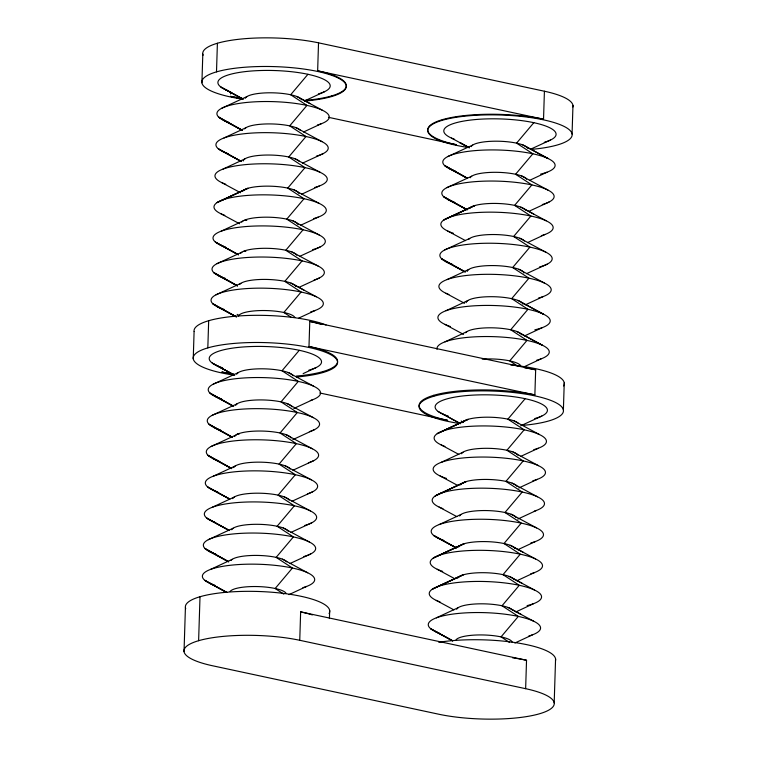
<?xml version="1.0" encoding="UTF-8"?>
<svg xmlns="http://www.w3.org/2000/svg" width="757" height="757" viewBox="0 0 757 757"><rect width="100%" height="100%" fill="white"/><g stroke="black" fill="none" stroke-linecap="round" stroke-linejoin="round"><path stroke-width="1.14" d="M184.036 651.588L185.418 607.616M193.243 358.761L194.095 331.604M201.911 82.759L202.81 54.135M525.642 688.681L299.753 640.29L300.643 611.874L526.531 660.265L525.642 688.681A72.218 17.591 1.8 0 1 539.599 713.747A72.218 17.591 1.8 0 1 438.473 714.163L212.585 665.772A72.218 17.591 1.8 0 1 198.618 640.696L200.009 596.724M207.825 347.879L208.677 320.722M216.502 71.877L217.401 43.253M230.554 93.991L230.63 91.663M296.403 376.059A72.218 17.591 1.8 0 0 308.988 346.507L309.774 321.441L535.663 369.832L534.868 394.899A72.218 17.591 1.8 0 0 433.742 395.315L433.714 396.28M305.062 100.397A72.218 17.591 1.8 0 0 317.647 70.836L318.527 42.837A72.218 17.591 1.8 0 0 239.628 39.184A72.218 17.591 1.8 0 0 203.113 55.214M322.917 372.539L322.946 371.573M331.594 96.536L331.613 95.912M329.418 618.564L329.683 610.502M442.381 120.268L442.41 119.644A72.218 17.591 1.8 0 1 543.535 119.228L544.415 91.228L318.527 42.837M554.19 702.865L555.572 658.893M563.388 410.048L564.239 382.891M572.065 134.046L572.964 105.412M307.938 74.29L290.679 94.757L306.964 105.412L289.704 125.87L305.989 136.525L288.72 156.992L305.005 167.638L287.745 188.105L304.03 198.713L286.771 219.142L303.055 229.787L285.796 250.255L302.081 260.91L284.812 281.367L301.097 292.022L283.837 312.49L291.502 317.495M299.27 350.302L282.001 370.76L298.286 381.414L281.027 401.882L297.312 412.527L280.052 432.995L296.337 443.649L279.068 464.107L295.353 474.724L278.093 495.144L294.378 505.799L277.119 526.257L293.404 536.912L276.144 557.379L292.429 568.024L275.16 588.492L283.78 594.131M533.827 122.681L516.567 143.149L532.852 153.803L515.583 174.261L531.878 184.916L514.609 205.384L530.894 216.029L513.634 236.496L529.919 247.113L512.659 267.533L528.944 278.188L511.675 298.646L527.96 309.301L510.701 329.759L526.986 340.413L509.726 360.881L517.391 365.896M525.159 398.693L507.89 419.151L524.175 429.806L506.916 450.273L523.201 460.928L505.931 481.386L522.226 492.041L504.957 512.498L521.242 523.115L503.982 543.535L520.267 554.19L503.008 574.648L519.293 585.303L502.023 605.77L518.318 616.425L501.049 636.883L509.669 642.523M224.034 137.935L245.788 127.819M223.06 169.048L244.804 158.932M221.101 231.207L242.855 221.082M319.17 186.052L301.589 194.275M547.008 172.218L529.427 180.431M446.99 279.598L468.744 269.483M446.015 310.711L467.76 300.595M445.031 341.823L466.785 331.708M542.126 327.715L524.544 335.928M212.424 507.209L234.178 497.094M541.141 358.827L524.601 366.577M210.474 569.444L232.229 559.319M441.246 462.338L463 452.222M537.356 479.332L518.734 488.028M436.363 617.835L458.108 607.72M533.448 603.717L515.867 611.94M213.408 476.134L235.153 466.057M439.297 524.525L461.041 514.448M535.398 541.529L517.826 549.714M243.83 190.054L217.098 202.573L248.012 188.266L222.085 200.132M470.693 207.323L443.952 219.89L474.876 205.544L448.939 217.448M463.975 421.1L437.234 433.666L468.157 419.321L442.22 431.216M462.016 483.335L435.284 495.892L466.208 481.547L440.271 493.45M460.067 545.485L433.326 558.041L464.249 543.696L438.312 555.6M459.092 576.597L432.351 589.164L463.275 574.818L437.338 586.713M324.554 91.673L304.522 100.927M303.51 132.011L321.119 123.817M298.684 318.139L315.262 310.436M527.449 242.637L545.059 234.443M303.141 373.608L315.887 367.684M293.801 408.496L312.452 399.828M525.49 304.787L543.1 296.593M541.766 416.076L520.693 425.794M520.731 456.405L538.341 448.22M288.975 594.633L306.585 586.438M517.741 519.122L536.382 510.455M516.823 580.789L534.423 572.604M514.864 643.024L532.474 634.83M300.586 225.283L318.186 217.127M221.886 108.175L246.763 96.707M302.535 163.143L323.267 153.576M447.775 156.567L472.652 145.098M217.004 263.673L241.88 252.204M446.8 187.689L471.668 176.211M530.449 149.28L550.443 140.064M216.019 294.795L240.896 283.317M299.611 256.405L320.334 246.848M298.627 287.528L319.359 277.961M528.424 211.534L549.156 201.968M213.219 384.187L238.086 372.709M212.234 415.3L237.111 403.822M211.26 446.412L236.137 434.944M292.827 439.628L314.59 429.588M292.883 470.267L313.616 460.701M208.326 539.684L233.203 528.206M290.934 532.417L311.666 522.85M289.959 563.53L310.682 553.963M444.842 249.876L469.719 238.446M526.475 273.693L547.197 264.165M291.909 501.304L312.632 491.776M317.647 70.836L543.535 119.228M243.158 99.044L230.478 96.328A72.218 17.591 1.8 0 0 242.42 98.467M328.443 117.316L456.367 144.719A72.218 17.591 1.8 0 1 442.41 119.644M308.988 346.507L534.868 394.899M233.345 374.46L221.82 371.99A72.218 17.591 1.8 0 0 233.762 374.128M319.776 392.978L447.709 420.381A72.218 17.591 1.8 0 1 433.742 395.315M293.896 189.846L319.303 203.472M220.968 213.786L239.609 223.788M469.198 147.7L451.484 138.086M524.629 209.187L546.166 220.789M520.759 207.125L533.704 214.032M296.829 96.499L322.236 110.162M300.699 98.561L309.774 103.416M519.785 238.237L545.977 252.251M447.822 231.103L465.508 240.622M518.8 269.274L544.217 282.938M294.87 158.733L320.287 172.397M446.062 261.79L464.202 271.489M445.873 293.252L464.524 303.292M221.943 182.711L240.584 192.751M444.898 324.365L463.539 334.405M290.962 283.109L316.379 296.782M294.833 285.171L303.907 290.026M514.041 420.892L539.448 434.565M513.066 452.014L538.473 465.678M441.104 444.87L458.789 454.389M512.082 483.127L537.498 496.8M288.152 372.501L313.568 386.174M440.129 475.992L457.815 485.511M439.155 507.105L456.84 516.624M514.003 547.339L535.54 558.95M510.133 545.277L523.078 552.194M513.028 578.452L534.565 590.063M509.149 576.399L522.093 583.306M285.219 465.848L311.42 479.862M437.196 569.255L454.881 578.774M512.044 609.574L533.59 621.175M508.174 607.511L521.119 614.429M436.221 600.377L453.907 609.887M282.285 559.12L307.702 572.784M522.718 144.89L548.125 158.563L526.588 146.953M521.734 176.002L547.936 190.064M448.996 168.48L467.135 178.217M448.012 199.602L467.164 209.869M295.845 127.611L322.047 141.663M223.107 120.089L242.249 130.365M517.826 300.387L543.242 314.06L521.696 302.45M222.918 151.589L240.196 160.881M516.851 331.509L542.258 345.173L520.721 333.563M292.921 220.883L319.123 234.935M291.937 251.996L318.139 266.048M219.984 244.861L238.285 254.702M218.215 275.586L237.367 285.862M217.24 306.708L235.38 316.435M511.107 514.24L536.514 527.875M287.177 403.623L313.379 417.675M214.43 396.1L232.569 405.828M286.193 434.736L312.395 448.787M438.18 538.18L456.471 547.992M213.455 427.213L231.595 436.94M212.48 458.326L231.623 468.602M284.244 496.885L310.446 510.937M212.291 489.788L229.57 499.052M283.269 527.998L309.471 542.059M435.247 631.489L452.525 640.782M211.317 520.863L228.595 530.155M209.547 551.598L228.69 561.864M209.358 583.098L226.636 592.39M468.99 147.549L459.764 142.571L469.406 147.795M225.595 89.695L243.082 99.139M442.817 414.088L460.294 423.542M216.928 365.697L233.383 374.592M242.202 98.637L220.997 87.121L242.344 98.751M438.208 411.515L460.578 423.702M233.535 374.649L212.32 363.123L234.689 375.311M241.095 161.288L218.357 148.817L241.445 161.534M238.162 254.56L215.423 242.089L238.512 254.806M456.357 547.85L433.619 535.407L455.705 547.538M229.437 498.891L207.73 487.016L229.816 499.147M452.383 640.621L430.686 628.717L452.771 640.886M229.494 530.562L206.756 518.091L228.841 530.26M226.504 592.229L204.797 580.326L226.882 592.494M465.11 271.829L441.615 258.79L465.3 272.018M467.022 177.99L444.548 165.48L467.201 178.169M467.069 209.67L443.564 196.602L466.227 209.282M242.155 130.166L218.659 117.089L242.344 130.355M237.272 285.663L213.767 272.586L237.461 285.853M236.288 316.776L212.793 303.708L236.477 316.965M232.456 405.601L209.982 393.101L233.676 406.358M232.503 437.291L209.008 424.213L231.661 436.893M231.528 468.403L208.033 455.326L231.718 468.592M228.595 561.666L205.1 548.598L227.753 561.278M461.193 421.024L463.104 422.274M237.14 314.354L239.051 315.603M242.401 99.091A72.218 17.591 1.8 0 1 217.827 71.499A72.218 17.591 1.8 0 1 330.705 74.971A72.218 17.591 1.8 0 1 305.043 101.022M194.057 331.358A72.218 17.591 1.8 0 1 244.246 315.631A72.218 17.591 1.8 0 1 326.049 324.971M233.733 375.094A72.218 17.591 1.8 0 1 209.15 347.51A72.218 17.591 1.8 0 1 322.028 350.983A72.218 17.591 1.8 0 1 296.375 377.024M309.774 321.441A72.218 17.591 1.8 0 1 321.488 324.507M458.647 423.343A72.218 17.591 1.8 0 1 435.493 395.779A72.218 17.591 1.8 0 1 548.144 399.45A72.218 17.591 1.8 0 1 522.264 425.415M510.738 364.988A72.218 17.591 1.8 0 1 563.624 385.956M524.686 367.836A72.218 17.591 1.8 0 1 535.663 369.832M300.643 611.874A72.218 17.591 1.8 0 1 312.357 614.93M512.631 657.842A72.218 17.591 1.8 0 1 526.531 660.265M238.493 315.962A28.378 6.908 1.8 0 1 266.445 310.569A28.378 6.908 1.8 0 1 294.87 317.505M224.384 309.528A56.169 13.683 1.8 0 1 228.349 290.906A56.169 13.683 1.8 0 1 305.289 293.006A56.169 13.683 1.8 0 1 310.692 311.875M239.751 284.358A28.378 6.908 1.8 0 1 268.461 279.484A28.378 6.908 1.8 0 1 295.855 286.392M225.359 278.406A56.169 13.683 1.8 0 1 228.349 259.992A56.169 13.683 1.8 0 1 304.219 261.383A56.169 13.683 1.8 0 1 314.146 280.043M240.735 253.245A28.378 6.908 1.8 0 1 269.435 248.372A28.378 6.908 1.8 0 1 296.829 255.27M225.472 247.009A56.169 13.683 1.8 0 1 230.97 228.538A56.169 13.683 1.8 0 1 307.579 230.857A56.169 13.683 1.8 0 1 312.65 249.649M245.807 251.466A56.169 13.683 1.8 0 1 243.953 251.192M241.71 222.123A28.378 6.908 1.8 0 1 271.451 217.297A28.378 6.908 1.8 0 1 297.974 224.668M224.782 215.357A56.169 13.683 1.8 0 1 233.298 197.208A56.169 13.683 1.8 0 1 309.216 199.952A56.169 13.683 1.8 0 1 313.625 218.574M246.782 220.391A56.169 13.683 1.8 0 1 244.927 220.117M228.69 90.935A56.169 13.683 1.8 0 1 236.865 72.852A56.169 13.683 1.8 0 1 312.471 75.359A56.169 13.683 1.8 0 1 318.385 93.915M245.334 98.24A28.378 6.908 1.8 0 1 273.286 92.837A28.378 6.908 1.8 0 1 301.712 99.773M229.38 122.625A56.169 13.683 1.8 0 1 234.538 104.22A56.169 13.683 1.8 0 1 310.824 106.302A56.169 13.683 1.8 0 1 317.41 125.028M244.643 128.86A28.378 6.908 1.8 0 1 272.312 123.959A28.378 6.908 1.8 0 1 300.415 130.384M228.396 153.747A56.169 13.683 1.8 0 1 233.563 135.342A56.169 13.683 1.8 0 1 309.84 137.424A56.169 13.683 1.8 0 1 316.426 156.141M243.252 160.967A28.378 6.908 1.8 0 1 269.265 155.034A28.378 6.908 1.8 0 1 299.441 161.496M225.756 184.282A56.169 13.683 1.8 0 1 234.273 166.133A56.169 13.683 1.8 0 1 310.19 168.877A56.169 13.683 1.8 0 1 314.6 187.499M242.685 191.095A28.378 6.908 1.8 0 1 272.425 186.26A28.378 6.908 1.8 0 1 298.949 193.631M222.549 367.798A56.169 13.683 1.8 0 1 226.513 349.176A56.169 13.683 1.8 0 1 303.462 351.276A56.169 13.683 1.8 0 1 308.865 370.154M236.667 374.242A28.378 6.908 1.8 0 1 264.619 368.848A28.378 6.908 1.8 0 1 293.044 375.784M221.574 398.92A56.169 13.683 1.8 0 1 224.564 380.497A56.169 13.683 1.8 0 1 300.425 381.897A56.169 13.683 1.8 0 1 310.361 400.548M235.682 405.355A28.378 6.908 1.8 0 1 263.635 399.961A28.378 6.908 1.8 0 1 292.06 406.897M220.599 430.033A56.169 13.683 1.8 0 1 223.589 411.619A56.169 13.683 1.8 0 1 299.45 413.01A56.169 13.683 1.8 0 1 309.386 431.66M239.136 434.073A56.169 13.683 1.8 0 1 237.301 433.789M234.708 436.477A28.378 6.908 1.8 0 1 262.66 431.074A28.378 6.908 1.8 0 1 291.085 438.01M218.745 460.862A56.169 13.683 1.8 0 1 223.258 442.599A56.169 13.683 1.8 0 1 298.826 444.208A56.169 13.683 1.8 0 1 308.402 462.782M233.733 467.589A28.378 6.908 1.8 0 1 261.685 462.196A28.378 6.908 1.8 0 1 290.111 469.132M217.77 491.936A56.169 13.683 1.8 0 1 222.284 473.674A56.169 13.683 1.8 0 1 297.842 475.282A56.169 13.683 1.8 0 1 307.427 493.857M185.72 608.685A72.218 17.591 1.8 0 1 258.885 591.501A72.218 17.591 1.8 0 1 329.068 613.567M198.618 640.696A72.218 17.591 1.8 0 1 299.753 640.29M230.1 591.482A28.378 6.908 1.8 0 1 257.777 586.571A28.378 6.908 1.8 0 1 285.881 593.005M214.837 585.246A56.169 13.683 1.8 0 1 220.003 566.842A56.169 13.683 1.8 0 1 296.28 568.923A56.169 13.683 1.8 0 1 302.866 587.65M231.084 560.36A28.378 6.908 1.8 0 1 258.752 555.458A28.378 6.908 1.8 0 1 286.856 561.883M215.821 554.133A56.169 13.683 1.8 0 1 220.978 535.729A56.169 13.683 1.8 0 1 297.264 537.811A56.169 13.683 1.8 0 1 303.85 556.537M231.774 529.739A28.378 6.908 1.8 0 1 259.727 524.346A28.378 6.908 1.8 0 1 288.152 531.282M215.13 522.434A56.169 13.683 1.8 0 1 223.306 504.351A56.169 13.683 1.8 0 1 298.911 506.859A56.169 13.683 1.8 0 1 304.825 525.415M232.759 498.626A28.378 6.908 1.8 0 1 260.711 493.233A28.378 6.908 1.8 0 1 289.136 500.159M482.218 359.14A28.378 6.908 1.8 0 1 520.759 365.896M437.007 349.299A56.169 13.683 1.8 0 1 510.72 337.849A56.169 13.683 1.8 0 1 536.581 360.275M465.64 332.749A28.378 6.908 1.8 0 1 494.349 327.876A28.378 6.908 1.8 0 1 521.743 334.783M450.377 326.522A56.169 13.683 1.8 0 1 456.887 307.853A56.169 13.683 1.8 0 1 534.442 310.89A56.169 13.683 1.8 0 1 534.849 329.825M466.208 302.63A28.378 6.908 1.8 0 1 494.293 296.735A28.378 6.908 1.8 0 1 522.888 304.172M448.901 294.53A56.169 13.683 1.8 0 1 458.903 276.551A56.169 13.683 1.8 0 1 534.451 279.513A56.169 13.683 1.8 0 1 538.539 298.04M467.183 271.508A28.378 6.908 1.8 0 1 495.267 265.612A28.378 6.908 1.8 0 1 523.863 273.059M452.336 264.325A56.169 13.683 1.8 0 1 457.834 245.855A56.169 13.683 1.8 0 1 534.442 248.173A56.169 13.683 1.8 0 1 539.504 266.966M468.29 147.483A72.218 17.591 1.8 0 1 443.716 119.89A72.218 17.591 1.8 0 1 556.594 123.363A72.218 17.591 1.8 0 1 530.931 149.413M544.415 91.228A72.218 17.591 1.8 0 1 572.926 106.983M454.579 139.326A56.169 13.683 1.8 0 1 462.754 121.243A56.169 13.683 1.8 0 1 538.359 123.751A56.169 13.683 1.8 0 1 544.274 142.307M471.223 146.631A28.378 6.908 1.8 0 1 499.175 141.237A28.378 6.908 1.8 0 1 527.601 148.164M455.26 171.025A56.169 13.683 1.8 0 1 461.439 152.422A56.169 13.683 1.8 0 1 538.691 155.213A56.169 13.683 1.8 0 1 540.659 174.11M470.248 177.744A28.378 6.908 1.8 0 1 498.201 172.35A28.378 6.908 1.8 0 1 526.626 179.286M454.285 202.138A56.169 13.683 1.8 0 1 459.452 183.733A56.169 13.683 1.8 0 1 535.729 185.815A56.169 13.683 1.8 0 1 542.315 204.541M469.548 208.364A28.378 6.908 1.8 0 1 497.226 203.463A28.378 6.908 1.8 0 1 525.33 209.888M453.311 233.251A56.169 13.683 1.8 0 1 458.477 214.846A56.169 13.683 1.8 0 1 534.754 216.928A56.169 13.683 1.8 0 1 541.34 235.654M468.574 239.486A28.378 6.908 1.8 0 1 496.242 234.575A28.378 6.908 1.8 0 1 524.346 241.01M448.437 416.189A56.169 13.683 1.8 0 1 452.402 397.576A56.169 13.683 1.8 0 1 529.351 399.668A56.169 13.683 1.8 0 1 534.745 418.545M462.546 422.633A28.378 6.908 1.8 0 1 489.467 417.211A28.378 6.908 1.8 0 1 518.611 423.665M444.927 446.45A56.169 13.683 1.8 0 1 453.443 428.301A56.169 13.683 1.8 0 1 529.361 431.045A56.169 13.683 1.8 0 1 533.77 449.667M461.571 453.755A28.378 6.908 1.8 0 1 489.524 448.352A28.378 6.908 1.8 0 1 517.949 455.288M446.488 478.424A56.169 13.683 1.8 0 1 450.443 459.802A56.169 13.683 1.8 0 1 527.392 461.902A56.169 13.683 1.8 0 1 532.796 480.78M460.597 484.868A28.378 6.908 1.8 0 1 488.549 479.474A28.378 6.908 1.8 0 1 516.974 486.401M442.968 508.676A56.169 13.683 1.8 0 1 450.472 490.725A56.169 13.683 1.8 0 1 525.396 492.769A56.169 13.683 1.8 0 1 534.291 511.174M459.613 515.981A28.378 6.908 1.8 0 1 487.574 510.587A28.378 6.908 1.8 0 1 516 517.523M443.659 540.337A56.169 13.683 1.8 0 1 449.156 521.866A56.169 13.683 1.8 0 1 525.765 524.185A56.169 13.683 1.8 0 1 530.837 542.968M438.786 642.296A72.218 17.591 1.8 0 1 517.012 642.863A72.218 17.591 1.8 0 1 555.477 660.7M455.988 639.873A28.378 6.908 1.8 0 1 485.729 635.047A28.378 6.908 1.8 0 1 512.262 642.409M439.06 633.06A56.169 13.683 1.8 0 1 447.236 614.977A56.169 13.683 1.8 0 1 522.841 617.485A56.169 13.683 1.8 0 1 528.755 636.041M456.689 609.253A28.378 6.908 1.8 0 1 483.6 603.831A28.378 6.908 1.8 0 1 512.744 610.274M440.035 601.947A56.169 13.683 1.8 0 1 449.251 583.675A56.169 13.683 1.8 0 1 525.765 586.893A56.169 13.683 1.8 0 1 527.099 605.619M457.663 578.13A28.378 6.908 1.8 0 1 485.616 572.737A28.378 6.908 1.8 0 1 514.041 579.673M442.684 571.412A56.169 13.683 1.8 0 1 447.851 553.007A56.169 13.683 1.8 0 1 524.128 555.089A56.169 13.683 1.8 0 1 530.714 573.806M458.638 547.018A28.378 6.908 1.8 0 1 486.6 541.624A28.378 6.908 1.8 0 1 515.025 548.56"/></g></svg>
